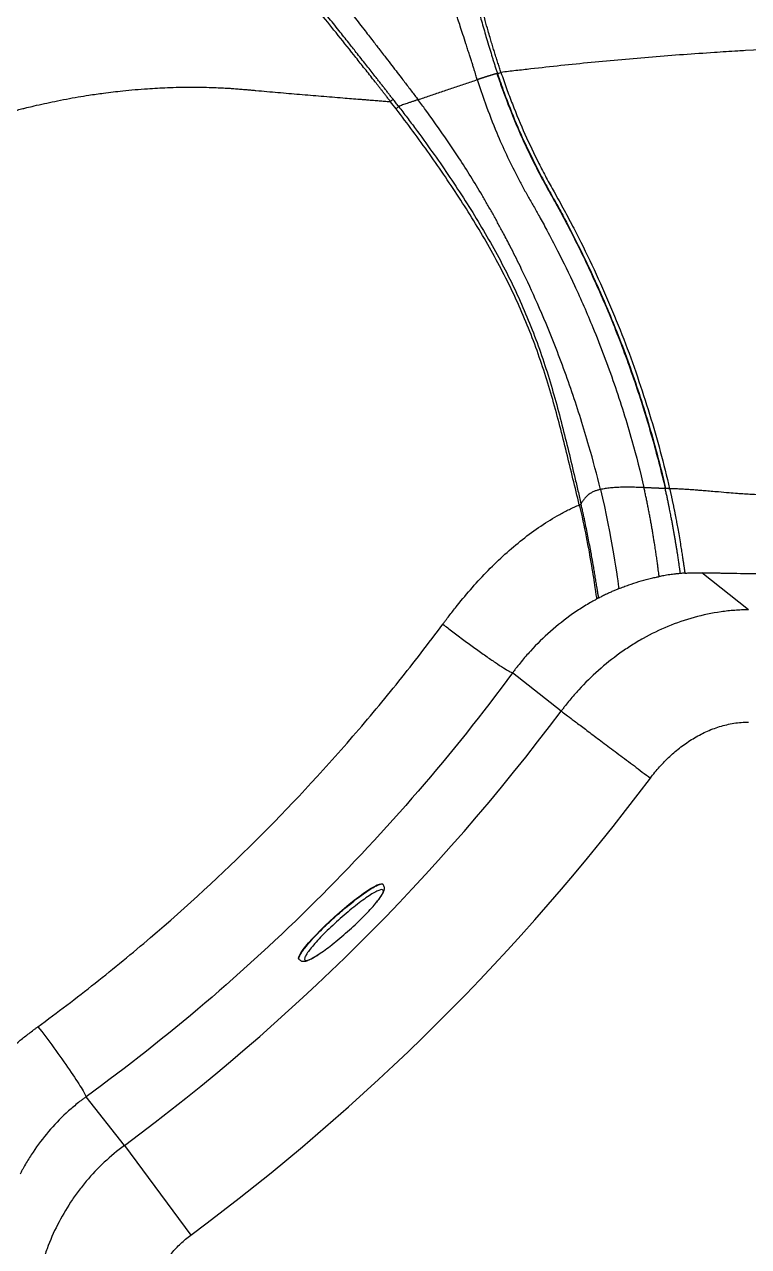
# Model space of a CAD drawing. Extents: x 527 to 611, y 788 to 934.
# Drawn here: x 552 to 564.86, y 851.36 to 873.05 of the extents above; entities that cross this region are included whole.
import ezdxf

# ---------------------------------------------------------------- set-up
doc = ezdxf.new("R2010")
doc.units = 0
doc.header["$MEASUREMENT"] = 0
doc.layers.add('1', color=4, linetype='Continuous')
doc.layers.add('GEOMETRY', color=4, linetype='Continuous', lineweight=25)

# ---------------------------------------------------------------- blocks, each defined once
blk = doc.blocks.new('2026_FLASH')
at = {"layer": 'GEOMETRY'}
for p, q in [((36.305, 61.496), (36.297, 61.497)), ((37.777, 59.344), (36.948, 60.003)), ((34.449, 57.547), (33.587, 58.227)), ((31.289, 54.471), (31.284, 54.476)), ((29.793, 53.143), (29.798, 53.138)), ((26.694, 49.838), (26.013, 50.701)), ((26.694, 49.838), (27.873, 48.246))]:
    blk.add_line(p, q, dxfattribs=at)
at = {"layer": 'GEOMETRY', "flags": 128}
blk.add_lwpolyline([(29.793, 53.143), (29.788, 53.16), (29.792, 53.186), (29.807, 53.22), (29.833, 53.263), (29.868, 53.314), (29.913, 53.372), (29.966, 53.435), (30.028, 53.504), (30.097, 53.578), (30.172, 53.654), (30.252, 53.733), (30.336, 53.813), (30.423, 53.893), (30.511, 53.971), (30.6, 54.048), (30.688, 54.121), (30.774, 54.189), (30.857, 54.252), (30.935, 54.31), (31.008, 54.36), (31.074, 54.402), (31.133, 54.436), (31.183, 54.461), (31.224, 54.477), (31.256, 54.484), (31.277, 54.481), (31.284, 54.476)], dxfattribs=at)
at = {"layer": 'GEOMETRY'}
for radius in [37.799, 39.779]:
    blk.add_arc((4.203, 80.217), radius, 306.5147, 323.1471, dxfattribs=at)
for points, knots in [([(31.42, 68.363), (31.407, 68.381), (31.38, 68.415), (31.341, 68.465), (31.304, 68.512), (31.269, 68.558), (31.235, 68.601), (31.202, 68.643), (31.171, 68.682), (31.142, 68.719), (31.115, 68.754), (31.042, 68.847), (30.926, 68.993), (30.715, 69.261), (30.46, 69.58), (30.159, 69.955), (29.871, 70.311), (29.623, 70.616), (29.415, 70.873), (29.241, 71.086), (29.056, 71.314), (28.864, 71.55), (28.671, 71.789), (28.494, 72.01), (28.33, 72.215), (28.195, 72.388), (28.082, 72.534), (27.987, 72.656), (27.899, 72.773), (27.829, 72.865), (27.776, 72.937), (27.737, 72.99), (27.7, 73.041), (27.664, 73.09), (27.63, 73.138), (27.597, 73.185), (27.565, 73.23), (27.534, 73.274), (27.514, 73.303), (27.505, 73.317)], [0, 0, 0, 0, 0.008348, 0.0163547, 0.0240184, 0.0313378, 0.0383118, 0.0449397, 0.0512209, 0.057155, 0.0627417, 0.067981, 0.1018133, 0.1329013, 0.1958562, 0.2546318, 0.3121624, 0.3682121, 0.4044291, 0.4410397, 0.4781402, 0.5254782, 0.5721572, 0.6184503, 0.6645566, 0.7105963, 0.7439822, 0.7776121, 0.8114665, 0.8455058, 0.862835, 0.880144, 0.8974239, 0.9146666, 0.9318637, 0.9490059, 0.9660831, 0.9830849, 1, 1, 1, 1]), ([(31.464, 68.408), (31.45, 68.424), (31.424, 68.458), (31.384, 68.509), (31.344, 68.561), (31.302, 68.614), (31.261, 68.667), (31.218, 68.721), (31.175, 68.776), (31.096, 68.876), (30.975, 69.03), (30.824, 69.222), (30.664, 69.424), (30.496, 69.635), (30.339, 69.833), (30.143, 70.079), (29.921, 70.356), (29.647, 70.698), (29.444, 70.95), (29.302, 71.125), (29.219, 71.229), (29.097, 71.38), (28.908, 71.615), (28.69, 71.886), (28.495, 72.128), (28.356, 72.301), (28.244, 72.442), (28.144, 72.567), (28.046, 72.691), (27.953, 72.809), (27.876, 72.907), (27.818, 72.982), (27.773, 73.038), (27.731, 73.092), (27.692, 73.144), (27.654, 73.192), (27.619, 73.238), (27.585, 73.282), (27.554, 73.324), (27.533, 73.35), (27.523, 73.363)], [0, 0, 0, 0, 0.007979, 0.016079, 0.024299, 0.032638, 0.041095, 0.049669, 0.058359, 0.067164, 0.09693, 0.13109, 0.157553, 0.19212, 0.230596, 0.250676, 0.308709, 0.362469, 0.417, 0.435235, 0.453439, 0.471619, 0.516473, 0.584135, 0.634, 0.674761, 0.706236, 0.739397, 0.772624, 0.809007, 0.843374, 0.862636, 0.881452, 0.899813, 0.917711, 0.935137, 0.952086, 0.96855, 0.984523, 1, 1, 1, 1]), ([(28.557, 72.831), (28.56, 72.825), (28.567, 72.813), (28.579, 72.794), (28.59, 72.774), (28.603, 72.754), (28.616, 72.732), (28.629, 72.71), (28.643, 72.687), (28.659, 72.663), (28.674, 72.638), (28.691, 72.612), (28.709, 72.584), (28.727, 72.556), (28.746, 72.526), (28.767, 72.495), (28.794, 72.455), (28.833, 72.397), (28.891, 72.312), (28.973, 72.197), (29.079, 72.049), (29.199, 71.886), (29.316, 71.73), (29.449, 71.556), (29.61, 71.347), (29.781, 71.129), (29.915, 70.958), (30.005, 70.843), (30.086, 70.74), (30.158, 70.65), (30.218, 70.573), (30.29, 70.481), (30.382, 70.365), (30.501, 70.214), (30.632, 70.048), (30.789, 69.849), (30.954, 69.637), (31.111, 69.435), (31.227, 69.285), (31.326, 69.158), (31.418, 69.039), (31.515, 68.913), (31.598, 68.805), (31.669, 68.712), (31.73, 68.631), (31.79, 68.552), (31.849, 68.475), (31.888, 68.423), (31.908, 68.398)], [0, 0, 0, 0, 0.008756, 0.017776, 0.027061, 0.036608, 0.046419, 0.056491, 0.066825, 0.077419, 0.088271, 0.099382, 0.110748, 0.122369, 0.134242, 0.146365, 0.158738, 0.180742, 0.21127, 0.250263, 0.297605, 0.34916, 0.390132, 0.42073, 0.478302, 0.53334, 0.558056, 0.580125, 0.599536, 0.616275, 0.63033, 0.64169, 0.666002, 0.69251, 0.721212, 0.752091, 0.794613, 0.82846, 0.85363, 0.870119, 0.892517, 0.913603, 0.933371, 0.947094, 0.960622, 0.97395, 0.987077, 1, 1, 1, 1]), ([(32.567, 72.55), (32.57, 72.527), (32.575, 72.479), (32.584, 72.405), (32.594, 72.324), (32.606, 72.217), (32.622, 72.08), (32.641, 71.912), (32.66, 71.753), (32.678, 71.607), (32.695, 71.475), (32.712, 71.347), (32.738, 71.171), (32.767, 70.987), (32.804, 70.786), (32.832, 70.641), (32.865, 70.484), (32.91, 70.283), (32.96, 70.079), (33.008, 69.896), (33.045, 69.76), (33.084, 69.623), (33.126, 69.478), (33.169, 69.333), (33.207, 69.213), (33.234, 69.124), (33.254, 69.061), (33.275, 68.996), (33.296, 68.931), (33.311, 68.886), (33.318, 68.864)], [0, 0, 0, 0, 0.026515, 0.055251, 0.086215, 0.118856, 0.178127, 0.241288, 0.304528, 0.348321, 0.392199, 0.436165, 0.470834, 0.553509, 0.593474, 0.629317, 0.661119, 0.705654, 0.765619, 0.792446, 0.819368, 0.84898, 0.875619, 0.907236, 0.935482, 0.947801, 0.960415, 0.973322, 0.986518, 1, 1, 1, 1]), ([(33.381, 68.882), (33.377, 68.896), (33.368, 68.923), (33.354, 68.965), (33.341, 69.007), (33.327, 69.049), (33.313, 69.092), (33.299, 69.136), (33.285, 69.18), (33.271, 69.224), (33.257, 69.269), (33.243, 69.315), (33.229, 69.36), (33.215, 69.407), (33.201, 69.453), (33.18, 69.525), (33.146, 69.642), (33.096, 69.822), (33.043, 70.021), (32.996, 70.21), (32.959, 70.368), (32.922, 70.536), (32.883, 70.729), (32.849, 70.921), (32.823, 71.081), (32.806, 71.196), (32.794, 71.281), (32.782, 71.372), (32.768, 71.481), (32.752, 71.614), (32.737, 71.749), (32.723, 71.886), (32.708, 72.023), (32.697, 72.135), (32.688, 72.224), (32.681, 72.293), (32.674, 72.366), (32.666, 72.442), (32.658, 72.521), (32.652, 72.575), (32.649, 72.602)], [0, 0, 0, 0, 0.008148, 0.016398, 0.02475, 0.033201, 0.041749, 0.050393, 0.059131, 0.067964, 0.076889, 0.085906, 0.095016, 0.104216, 0.113506, 0.122886, 0.146974, 0.183271, 0.231537, 0.269092, 0.30349, 0.334833, 0.383193, 0.441169, 0.482197, 0.515229, 0.540217, 0.557169, 0.599019, 0.642377, 0.687229, 0.736294, 0.785286, 0.834185, 0.858457, 0.884081, 0.911054, 0.93937, 0.969023, 1, 1, 1, 1]), ([(32.961, 68.754), (32.957, 68.766), (32.948, 68.793), (32.935, 68.837), (32.919, 68.886), (32.902, 68.941), (32.883, 69.002), (32.862, 69.069), (32.839, 69.141), (32.814, 69.218), (32.787, 69.301), (32.751, 69.415), (32.707, 69.549), (32.66, 69.695), (32.619, 69.82), (32.577, 69.947), (32.532, 70.083), (32.483, 70.234), (32.433, 70.383), (32.385, 70.53), (32.339, 70.674), (32.289, 70.83), (32.244, 70.976), (32.198, 71.128), (32.158, 71.268), (32.119, 71.409), (32.089, 71.526), (32.065, 71.625), (32.045, 71.712), (32.027, 71.788), (32.015, 71.846), (32.002, 71.91), (31.988, 71.981), (31.975, 72.053), (31.966, 72.105), (31.959, 72.147), (31.95, 72.196), (31.945, 72.233), (31.942, 72.253)], [0, 0, 0, 0, 0.007261, 0.015645, 0.025148, 0.035765, 0.047491, 0.060318, 0.074237, 0.089238, 0.105301, 0.122409, 0.155136, 0.183975, 0.209041, 0.230404, 0.262061, 0.294813, 0.328747, 0.363946, 0.400475, 0.438378, 0.491595, 0.529856, 0.583799, 0.635372, 0.684569, 0.720233, 0.756343, 0.792833, 0.818312, 0.832814, 0.876762, 0.914185, 0.931486, 0.948145, 0.972471, 1, 1, 1, 1]), ([(51.032, 68.883), (50.988, 68.888), (50.944, 68.894), (50.856, 68.904), (50.812, 68.909), (50.679, 68.925), (50.59, 68.935), (50.324, 68.965), (50.146, 68.985), (49.61, 69.041), (49.249, 69.076), (48.525, 69.14), (48.16, 69.17), (47.611, 69.21), (47.289, 69.233), (46.967, 69.253), (46.782, 69.264), (46.736, 69.267), (45.211, 69.356), (43.709, 69.4), (40.704, 69.4), (39.202, 69.356), (37.677, 69.267), (37.631, 69.264), (37.446, 69.253), (37.123, 69.232), (36.802, 69.21), (36.253, 69.17), (35.888, 69.14), (35.163, 69.075), (34.803, 69.04), (34.267, 68.984), (34.089, 68.964), (33.823, 68.934), (33.734, 68.924), (33.601, 68.909), (33.557, 68.903), (33.469, 68.893), (33.425, 68.888), (33.381, 68.882)], [0, 0, 0, 0, 0.007812, 0.007812, 0.015625, 0.015625, 0.03125, 0.03125, 0.0625, 0.0625, 0.125, 0.125, 0.1875, 0.1875, 0.21875, 0.242188, 0.242188, 0.25, 0.25, 0.5, 0.5, 0.75, 0.75, 0.757812, 0.757812, 0.78125, 0.8125, 0.8125, 0.875, 0.875, 0.9375, 0.9375, 0.96875, 0.96875, 0.984375, 0.984375, 0.992188, 0.992188, 1, 1, 1, 1]), ([(33.31, 68.862), (33.308, 68.861), (33.302, 68.86), (33.294, 68.857), (33.285, 68.855), (33.276, 68.853), (33.267, 68.85), (33.258, 68.847), (33.248, 68.845), (33.238, 68.842), (33.228, 68.839), (33.218, 68.836), (33.208, 68.833), (33.197, 68.83), (33.187, 68.826), (33.176, 68.823), (33.165, 68.82), (33.155, 68.817), (33.144, 68.813), (33.133, 68.81), (33.122, 68.806), (33.112, 68.803), (33.101, 68.8), (33.09, 68.796), (33.08, 68.793), (33.069, 68.789), (33.059, 68.786), (33.048, 68.782), (33.038, 68.779), (33.028, 68.776), (33.018, 68.772), (33.008, 68.769), (32.998, 68.766), (32.988, 68.763), (32.979, 68.76), (32.97, 68.757), (32.964, 68.755), (32.961, 68.754)], [0, 0, 0, 0, 0.03571, 0.070807, 0.105363, 0.139425, 0.17301, 0.206125, 0.238779, 0.270985, 0.302772, 0.334156, 0.365135, 0.395708, 0.425888, 0.455684, 0.485109, 0.514174, 0.542887, 0.571259, 0.599309, 0.627052, 0.654483, 0.681555, 0.708226, 0.734474, 0.760285, 0.785677, 0.810714, 0.835455, 0.859959, 0.884273, 0.908395, 0.932168, 0.955427, 0.978056, 1, 1, 1, 1]), ([(33.31, 68.862), (33.338, 68.777), (33.367, 68.693), (33.427, 68.527), (33.457, 68.444), (33.55, 68.199), (33.616, 68.039), (33.752, 67.724), (33.823, 67.569), (33.935, 67.339), (33.973, 67.263), (34.05, 67.112), (34.09, 67.037), (34.17, 66.888), (34.211, 66.813), (34.274, 66.702), (34.295, 66.665), (34.336, 66.591), (34.357, 66.554), (34.459, 66.368), (34.538, 66.219), (34.769, 65.77), (34.915, 65.468), (35.19, 64.862), (35.319, 64.557), (35.56, 63.945), (35.671, 63.639), (35.878, 63.026), (35.973, 62.719), (36.147, 62.106), (36.226, 61.8), (36.297, 61.497)], [0, 0, 0, 0, 0.03125, 0.03125, 0.0625, 0.0625, 0.125, 0.125, 0.1875, 0.1875, 0.21875, 0.21875, 0.25, 0.25, 0.28125, 0.28125, 0.296875, 0.296875, 0.3125, 0.3125, 0.375, 0.375, 0.5, 0.5, 0.625, 0.625, 0.75, 0.75, 0.875, 0.875, 1, 1, 1, 1]), ([(33.318, 68.864), (33.325, 68.866), (33.335, 68.868), (33.356, 68.875), (33.368, 68.878), (33.381, 68.882)], [0, 0, 0, 0, 0.5, 0.5, 1, 1, 1, 1]), ([(33.318, 68.864), (33.356, 68.748), (33.462, 68.446), (33.63, 68.018), (33.825, 67.58), (33.983, 67.258), (34.115, 67.005), (34.218, 66.817), (34.323, 66.63), (34.438, 66.422), (34.583, 66.15), (34.798, 65.729), (35.08, 65.136), (35.428, 64.324), (35.778, 63.378), (36.079, 62.405), (36.24, 61.778), (36.305, 61.496)], [0.0869739, 0.0869739, 0.0869739, 0.0869739, 0.125, 0.1875, 0.234375, 0.28125, 0.3046875, 0.328125, 0.3515625, 0.375, 0.40625, 0.453125, 0.53125, 0.625, 0.75, 0.875, 0.9783873, 0.9783873, 0.9783873, 0.9783873]), ([(33.381, 68.882), (33.413, 68.787), (33.445, 68.692), (33.513, 68.506), (33.547, 68.414), (33.654, 68.14), (33.728, 67.961), (33.885, 67.609), (33.968, 67.437), (34.097, 67.181), (34.141, 67.096), (34.208, 66.97), (34.231, 66.928), (34.277, 66.844), (34.3, 66.803), (34.324, 66.761)], [0, 0, 0, 0, 0.125, 0.125, 0.25, 0.25, 0.5, 0.5, 0.75, 0.75, 0.875, 0.875, 0.9375, 0.9375, 1, 1, 1, 1]), ([(16.055, 53.104), (16.052, 53.141), (16.046, 53.214), (16.037, 53.323), (16.028, 53.434), (16.019, 53.544), (16.01, 53.655), (16, 53.766), (15.989, 53.906), (15.974, 54.075), (15.958, 54.272), (15.942, 54.465), (15.92, 54.724), (15.892, 55.049), (15.863, 55.377), (15.842, 55.608), (15.831, 55.74), (15.822, 55.871), (15.813, 56.035), (15.805, 56.242), (15.801, 56.459), (15.801, 56.665), (15.805, 56.853), (15.813, 57.083), (15.832, 57.404), (15.867, 57.792), (15.912, 58.15), (15.951, 58.413), (15.986, 58.622), (16.021, 58.81), (16.061, 59.011), (16.103, 59.206), (16.139, 59.361), (16.168, 59.479), (16.188, 59.56), (16.209, 59.639), (16.23, 59.715), (16.264, 59.829), (16.311, 59.983), (16.377, 60.176), (16.447, 60.367), (16.52, 60.553), (16.6, 60.739), (16.693, 60.944), (16.803, 61.169), (16.928, 61.407), (17.051, 61.623), (17.168, 61.817), (17.277, 61.988), (17.371, 62.13), (17.448, 62.242), (17.511, 62.331), (17.58, 62.429), (17.66, 62.54), (17.758, 62.674), (17.87, 62.825), (18.121, 63.153), (18.509, 63.633), (19.054, 64.25), (19.625, 64.844), (20.22, 65.412), (20.838, 65.954), (21.48, 66.47), (21.951, 66.814), (22.233, 67.01), (22.316, 67.066), (22.401, 67.122), (22.514, 67.196), (22.66, 67.287), (22.894, 67.426), (23.191, 67.588), (23.561, 67.769), (23.934, 67.929), (24.252, 68.047), (24.505, 68.13), (24.667, 68.179), (24.796, 68.215), (24.883, 68.238), (24.981, 68.262), (25.168, 68.307), (25.473, 68.374), (25.797, 68.435), (26.087, 68.482), (26.35, 68.52), (26.697, 68.561), (27.075, 68.594), (27.478, 68.616), (27.86, 68.623), (28.174, 68.619), (28.385, 68.611), (28.494, 68.605), (28.575, 68.6), (28.651, 68.595), (28.737, 68.588), (28.825, 68.581), (28.901, 68.574), (28.966, 68.568), (29.139, 68.552), (29.419, 68.528), (29.806, 68.494), (30.19, 68.462), (30.497, 68.437), (30.727, 68.419), (30.854, 68.409), (30.956, 68.401), (31.044, 68.394), (31.141, 68.386), (31.242, 68.378), (31.306, 68.373), (31.337, 68.37)], [0, 0, 0, 0, 0.004483, 0.008975, 0.013475, 0.017983, 0.022497, 0.027016, 0.031539, 0.039631, 0.047598, 0.055427, 0.063104, 0.078903, 0.09471, 0.102618, 0.106558, 0.110511, 0.118306, 0.126238, 0.135161, 0.144139, 0.150658, 0.157532, 0.171407, 0.188746, 0.203456, 0.213879, 0.22002, 0.22827, 0.236265, 0.244004, 0.251487, 0.254842, 0.258098, 0.261256, 0.264315, 0.267277, 0.275107, 0.283053, 0.290836, 0.298711, 0.30609, 0.314271, 0.324569, 0.334898, 0.345261, 0.353014, 0.360765, 0.368535, 0.372426, 0.376319, 0.38093, 0.386131, 0.391924, 0.399789, 0.407585, 0.43881, 0.469821, 0.500834, 0.531943, 0.562888, 0.593974, 0.625385, 0.629278, 0.633168, 0.636761, 0.640938, 0.648649, 0.656454, 0.672059, 0.687518, 0.703717, 0.718877, 0.726775, 0.734596, 0.73851, 0.742423, 0.745074, 0.750236, 0.764853, 0.781441, 0.788886, 0.799292, 0.812674, 0.830036, 0.844056, 0.860492, 0.875361, 0.881375, 0.885766, 0.888367, 0.890967, 0.894866, 0.898767, 0.901438, 0.904038, 0.906566, 0.922264, 0.937736, 0.953313, 0.968876, 0.975086, 0.981326, 0.984429, 0.987551, 0.99211, 0.996258, 1, 1, 1, 1]), ([(31.908, 68.398), (31.942, 68.409), (32.011, 68.433), (32.114, 68.468), (32.218, 68.503), (32.323, 68.538), (32.428, 68.574), (32.534, 68.61), (32.64, 68.645), (32.746, 68.681), (32.853, 68.717), (32.925, 68.742), (32.961, 68.754)], [0, 0, 0, 0, 0.098319, 0.197024, 0.296104, 0.395552, 0.495366, 0.595546, 0.696094, 0.797015, 0.898315, 1, 1, 1, 1]), ([(32.961, 68.754), (33.004, 68.613), (33.114, 68.292), (33.286, 67.85), (33.474, 67.424), (33.628, 67.113), (33.757, 66.868), (33.857, 66.687), (33.961, 66.507), (34.074, 66.306), (34.217, 66.043), (34.43, 65.637), (34.709, 65.063), (35.055, 64.275), (35.402, 63.355), (35.699, 62.405), (35.856, 61.79), (35.92, 61.513)], [0.0783077, 0.0783077, 0.0783077, 0.0783077, 0.125, 0.1875, 0.234375, 0.28125, 0.3046875, 0.328125, 0.3515625, 0.375, 0.40625, 0.453125, 0.53125, 0.625, 0.75, 0.875, 0.9785552, 0.9785552, 0.9785552, 0.9785552]), ([(31.562, 68.281), (31.546, 68.301), (31.513, 68.344), (31.481, 68.386), (31.464, 68.408)], [0, 0, 0, 0, 0.484942, 1, 1, 1, 1]), ([(31.908, 68.398), (31.901, 68.395), (31.887, 68.391), (31.865, 68.383), (31.843, 68.376), (31.819, 68.368), (31.794, 68.359), (31.768, 68.35), (31.741, 68.341), (31.708, 68.33), (31.67, 68.317), (31.631, 68.304), (31.595, 68.292), (31.573, 68.284), (31.562, 68.281)], [0, 0, 0, 0, 0.050605, 0.104844, 0.162666, 0.223911, 0.288366, 0.355911, 0.426503, 0.500124, 0.623627, 0.74745, 0.873003, 1, 1, 1, 1]), ([(35.147, 61.481), (35.085, 61.737), (34.931, 62.317), (34.649, 63.212), (34.327, 64.084), (34.012, 64.828), (33.759, 65.371), (33.566, 65.755), (33.437, 66.004), (33.334, 66.194), (33.24, 66.365), (33.144, 66.534), (33.014, 66.759), (32.846, 67.037), (32.613, 67.402), (32.347, 67.796), (32.101, 68.139), (31.953, 68.338), (31.908, 68.398)], [0.0355294, 0.0355294, 0.0355294, 0.0355294, 0.1350072, 0.2600072, 0.3850072, 0.4787572, 0.5568822, 0.6037572, 0.6350072, 0.6584447, 0.6818822, 0.7053197, 0.7287572, 0.7756322, 0.8225072, 0.8850072, 0.9475072, 0.9744778, 0.9744778, 0.9744778, 0.9744778]), ([(34.771, 61.208), (34.734, 61.362), (34.697, 61.517), (34.622, 61.827), (34.584, 61.982), (34.468, 62.45), (34.388, 62.763), (34.255, 63.23), (34.208, 63.385), (34.109, 63.695), (34.056, 63.849), (33.945, 64.154), (33.886, 64.305), (33.761, 64.606), (33.695, 64.755), (33.558, 65.05), (33.486, 65.197), (33.335, 65.487), (33.258, 65.631), (33.016, 66.059), (32.845, 66.339), (32.577, 66.754), (32.486, 66.891), (32.301, 67.164), (32.206, 67.3), (31.919, 67.705), (31.721, 67.972), (31.518, 68.236)], [0, 0, 0, 0, 0.0625, 0.0625, 0.125, 0.125, 0.25, 0.25, 0.3125, 0.3125, 0.375, 0.375, 0.4375, 0.4375, 0.5, 0.5, 0.5625, 0.5625, 0.625, 0.625, 0.75, 0.75, 0.8125, 0.8125, 0.875, 0.875, 1, 1, 1, 1]), ([(31.562, 68.281), (31.613, 68.214), (31.663, 68.148), (31.764, 68.015), (31.814, 67.948), (31.962, 67.748), (32.06, 67.613), (32.252, 67.343), (32.347, 67.207), (32.532, 66.933), (32.624, 66.795), (32.892, 66.379), (33.062, 66.098), (33.303, 65.668), (33.381, 65.524), (33.53, 65.232), (33.602, 65.084), (33.739, 64.787), (33.804, 64.637), (33.928, 64.336), (33.987, 64.183), (34.097, 63.877), (34.149, 63.722), (34.248, 63.412), (34.294, 63.255), (34.426, 62.786), (34.505, 62.472), (34.619, 62.002), (34.656, 61.846), (34.711, 61.612), (34.729, 61.534), (34.757, 61.418), (34.766, 61.379), (34.784, 61.302), (34.793, 61.263), (34.802, 61.224)], [0, 0, 0, 0, 0.03125, 0.03125, 0.0625, 0.0625, 0.125, 0.125, 0.1875, 0.1875, 0.25, 0.25, 0.375, 0.375, 0.4375, 0.4375, 0.5, 0.5, 0.5625, 0.5625, 0.625, 0.625, 0.6875, 0.6875, 0.75, 0.75, 0.875, 0.875, 0.9375, 0.9375, 0.96875, 0.96875, 0.984375, 0.984375, 1, 1, 1, 1]), ([(34.324, 66.761), (34.354, 66.707), (34.384, 66.654), (34.443, 66.547), (34.473, 66.493), (34.56, 66.332), (34.617, 66.224), (34.785, 65.9), (34.892, 65.683), (35.201, 65.028), (35.389, 64.587), (35.731, 63.704), (35.883, 63.261), (36.087, 62.597), (36.151, 62.376), (36.27, 61.934), (36.325, 61.714), (36.376, 61.494)], [0, 0, 0, 0, 0.03125, 0.03125, 0.0625, 0.0625, 0.125, 0.125, 0.25, 0.25, 0.5, 0.5, 0.75, 0.75, 0.875, 0.875, 1, 1, 1, 1]), ([(35.147, 61.481), (35.13, 61.477), (35.094, 61.468), (35.04, 61.449), (34.987, 61.424), (34.937, 61.39), (34.891, 61.35), (34.851, 61.305), (34.824, 61.264), (34.808, 61.237), (34.803, 61.226), (34.802, 61.224)], [0.0479255, 0.0479255, 0.0479255, 0.0479255, 0.1729255, 0.2979255, 0.4229255, 0.5479255, 0.6729255, 0.7979255, 0.9229255, 0.9854255, 1, 1, 1, 1]), ([(35.92, 61.513), (35.895, 61.514), (35.849, 61.516), (35.783, 61.518), (35.708, 61.52), (35.624, 61.521), (35.542, 61.52), (35.476, 61.518), (35.425, 61.515), (35.375, 61.512), (35.326, 61.507), (35.279, 61.502), (35.234, 61.496), (35.19, 61.489), (35.161, 61.483), (35.147, 61.481)], [0, 0, 0, 0, 0.094315, 0.1777, 0.250149, 0.380992, 0.500208, 0.56844, 0.634987, 0.699865, 0.763095, 0.824699, 0.8847, 0.943125, 1, 1, 1, 1]), ([(36.19, 59.935), (36.19, 59.936), (36.189, 59.938), (36.189, 59.941), (36.189, 59.944), (36.188, 59.948), (36.188, 59.951), (36.187, 59.955), (36.187, 59.96), (36.186, 59.964), (36.186, 59.968), (36.185, 59.972), (36.185, 59.977), (36.184, 59.981), (36.183, 59.986), (36.183, 59.99), (36.182, 59.995), (36.18, 60.013), (36.175, 60.051), (36.166, 60.118), (36.156, 60.196), (36.143, 60.286), (36.129, 60.383), (36.117, 60.464), (36.107, 60.525), (36.101, 60.562), (36.095, 60.6), (36.089, 60.639), (36.082, 60.677), (36.076, 60.717), (36.069, 60.756), (36.062, 60.796), (36.055, 60.836), (36.048, 60.876), (36.041, 60.916), (36.034, 60.956), (36.026, 60.997), (36.019, 61.037), (36.011, 61.078), (36.003, 61.118), (35.995, 61.158), (35.987, 61.199), (35.979, 61.239), (35.971, 61.279), (35.962, 61.319), (35.954, 61.358), (35.946, 61.397), (35.937, 61.436), (35.928, 61.475), (35.923, 61.5), (35.92, 61.513)], [0, 0, 0, 0, 0.010638, 0.021005, 0.031096, 0.040909, 0.050442, 0.059693, 0.068661, 0.077347, 0.085751, 0.093874, 0.101718, 0.109283, 0.116571, 0.123585, 0.130327, 0.136798, 0.204535, 0.268068, 0.334619, 0.398234, 0.459213, 0.517829, 0.538087, 0.558079, 0.577831, 0.59736, 0.616682, 0.635814, 0.654775, 0.673586, 0.692258, 0.710802, 0.729228, 0.747547, 0.765774, 0.783923, 0.802007, 0.820035, 0.838018, 0.855966, 0.873892, 0.89181, 0.909735, 0.927684, 0.945672, 0.963713, 0.981819, 1, 1, 1, 1]), ([(36.297, 61.497), (36.293, 61.497), (36.287, 61.497), (36.276, 61.497), (36.266, 61.498), (36.255, 61.498), (36.243, 61.499), (36.232, 61.499), (36.22, 61.499), (36.208, 61.5), (36.196, 61.5), (36.184, 61.501), (36.171, 61.501), (36.158, 61.502), (36.145, 61.503), (36.127, 61.503), (36.105, 61.504), (36.076, 61.506), (36.047, 61.507), (36.017, 61.509), (35.985, 61.51), (35.953, 61.511), (35.931, 61.512), (35.92, 61.513)], [0, 0, 0, 0, 0.036268, 0.072436, 0.108505, 0.144476, 0.180351, 0.21613, 0.251816, 0.287409, 0.322912, 0.358326, 0.393653, 0.428893, 0.46405, 0.499124, 0.56875, 0.639001, 0.709888, 0.781423, 0.853615, 0.926471, 1, 1, 1, 1]), ([(36.567, 59.989), (36.567, 59.99), (36.567, 59.991), (36.567, 59.993), (36.566, 59.995), (36.566, 59.999), (36.565, 60.005), (36.564, 60.013), (36.562, 60.027), (36.558, 60.055), (36.552, 60.098), (36.544, 60.153), (36.537, 60.197), (36.531, 60.238), (36.525, 60.28), (36.518, 60.328), (36.509, 60.382), (36.499, 60.446), (36.488, 60.511), (36.477, 60.575), (36.466, 60.639), (36.455, 60.704), (36.444, 60.772), (36.431, 60.841), (36.418, 60.912), (36.406, 60.975), (36.395, 61.031), (36.386, 61.08), (36.375, 61.133), (36.364, 61.189), (36.353, 61.24), (36.344, 61.283), (36.337, 61.319), (36.329, 61.354), (36.321, 61.39), (36.313, 61.425), (36.305, 61.461), (36.299, 61.485), (36.297, 61.497)], [0, 0, 0, 0, 0.009365, 0.018699, 0.023682, 0.036655, 0.052675, 0.070407, 0.097107, 0.129735, 0.205748, 0.254022, 0.28776, 0.319913, 0.350531, 0.37969, 0.417674, 0.456865, 0.497199, 0.531597, 0.566103, 0.600662, 0.635556, 0.670776, 0.706234, 0.742214, 0.764652, 0.788902, 0.814987, 0.842924, 0.872793, 0.890344, 0.908094, 0.926045, 0.944204, 0.962578, 0.981175, 1, 1, 1, 1]), ([(36.376, 61.494), (36.374, 61.494), (36.369, 61.494), (36.363, 61.494), (36.356, 61.495), (36.35, 61.495), (36.344, 61.495), (36.338, 61.495), (36.333, 61.495), (36.328, 61.495), (36.323, 61.496), (36.318, 61.496), (36.313, 61.496), (36.309, 61.496), (36.307, 61.496), (36.305, 61.496)], [0, 0, 0, 0, 0.078184, 0.156096, 0.233753, 0.311171, 0.388368, 0.465359, 0.542162, 0.618794, 0.695272, 0.771613, 0.847836, 0.923958, 1, 1, 1, 1]), ([(38.112, 61.382), (38.097, 61.382), (38.064, 61.383), (38.015, 61.384), (37.963, 61.386), (37.91, 61.388), (37.854, 61.39), (37.797, 61.393), (37.737, 61.397), (37.665, 61.401), (37.563, 61.409), (37.418, 61.42), (37.262, 61.434), (37.117, 61.446), (37.001, 61.456), (36.9, 61.464), (36.806, 61.472), (36.716, 61.478), (36.626, 61.484), (36.539, 61.488), (36.456, 61.492), (36.402, 61.493), (36.376, 61.494)], [0, 0, 0, 0, 0.027218, 0.055586, 0.085104, 0.115775, 0.147601, 0.180585, 0.214727, 0.25003, 0.30604, 0.389407, 0.500098, 0.574701, 0.641224, 0.699687, 0.750095, 0.804046, 0.856006, 0.905982, 0.953978, 1, 1, 1, 1]), ([(36.376, 61.494), (36.378, 61.487), (36.381, 61.473), (36.386, 61.452), (36.391, 61.43), (36.396, 61.408), (36.401, 61.386), (36.406, 61.363), (36.411, 61.34), (36.416, 61.316), (36.421, 61.293), (36.426, 61.268), (36.431, 61.244), (36.436, 61.219), (36.442, 61.194), (36.447, 61.168), (36.452, 61.143), (36.457, 61.117), (36.463, 61.091), (36.468, 61.064), (36.473, 61.038), (36.478, 61.011), (36.487, 60.964), (36.501, 60.89), (36.521, 60.781), (36.544, 60.652), (36.566, 60.522), (36.585, 60.404), (36.6, 60.308), (36.612, 60.228), (36.623, 60.158), (36.631, 60.098), (36.637, 60.061), (36.64, 60.04), (36.641, 60.029), (36.643, 60.02), (36.644, 60.012), (36.645, 60.005), (36.645, 59.999), (36.646, 59.997), (36.646, 59.995)], [0, 0, 0, 0, 0.011251, 0.022627, 0.034126, 0.045748, 0.057493, 0.069362, 0.081354, 0.093468, 0.105705, 0.118065, 0.130547, 0.143151, 0.15587, 0.1687, 0.181637, 0.194674, 0.207808, 0.221033, 0.234345, 0.24774, 0.261214, 0.304782, 0.360649, 0.428257, 0.507724, 0.575249, 0.63798, 0.695942, 0.749184, 0.810308, 0.871841, 0.889516, 0.907403, 0.925501, 0.94381, 0.96233, 0.98106, 1, 1, 1, 1]), ([(32.349, 59.09), (32.359, 59.104), (32.37, 59.118), (32.391, 59.146), (32.401, 59.16), (32.433, 59.202), (32.454, 59.23), (32.518, 59.313), (32.561, 59.367), (32.692, 59.53), (32.781, 59.637), (33.057, 59.948), (33.249, 60.146), (33.654, 60.513), (33.866, 60.682), (34.197, 60.905), (34.309, 60.974), (34.481, 61.068), (34.538, 61.099), (34.625, 61.142), (34.654, 61.155), (34.698, 61.176), (34.712, 61.182), (34.742, 61.195), (34.756, 61.202), (34.771, 61.208)], [0, 0, 0, 0, 0.015625, 0.015625, 0.03125, 0.03125, 0.0625, 0.0625, 0.125, 0.125, 0.25, 0.25, 0.5, 0.5, 0.75, 0.75, 0.875, 0.875, 0.9375, 0.9375, 0.96875, 0.96875, 0.984375, 0.984375, 1, 1, 1, 1]), ([(34.771, 61.208), (34.817, 61.016), (34.858, 60.823), (34.93, 60.458), (34.961, 60.285), (35.012, 59.979), (35.033, 59.847), (35.063, 59.64), (35.074, 59.567), (35.079, 59.533)], [0, 0, 0, 0, 0.25, 0.25, 0.5, 0.5, 0.75, 0.75, 1, 1, 1, 1]), ([(35.116, 59.553), (35.115, 59.554), (35.115, 59.557), (35.114, 59.562), (35.113, 59.568), (35.112, 59.575), (35.111, 59.582), (35.11, 59.591), (35.108, 59.601), (35.107, 59.612), (35.105, 59.624), (35.102, 59.638), (35.1, 59.654), (35.097, 59.671), (35.094, 59.691), (35.091, 59.712), (35.087, 59.735), (35.08, 59.78), (35.069, 59.848), (35.053, 59.946), (35.036, 60.045), (35.016, 60.163), (34.995, 60.278), (34.972, 60.404), (34.95, 60.518), (34.925, 60.65), (34.897, 60.789), (34.871, 60.913), (34.849, 61.012), (34.836, 61.074), (34.826, 61.118), (34.817, 61.156), (34.809, 61.191), (34.804, 61.213), (34.802, 61.224)], [0, 0, 0, 0, 0.011851, 0.024473, 0.037866, 0.052033, 0.066974, 0.082691, 0.099183, 0.116453, 0.134498, 0.153321, 0.172921, 0.193297, 0.214451, 0.236381, 0.25909, 0.282576, 0.357181, 0.424667, 0.485071, 0.538496, 0.620095, 0.656123, 0.713215, 0.768966, 0.820306, 0.881275, 0.916306, 0.939328, 0.955687, 0.971263, 0.986042, 1, 1, 1, 1]), ([(35.473, 59.72), (35.487, 59.725), (35.502, 59.731), (35.531, 59.743), (35.546, 59.748), (35.589, 59.765), (35.619, 59.776), (35.707, 59.807), (35.767, 59.827), (35.886, 59.863), (35.947, 59.879), (36.037, 59.902), (36.068, 59.909), (36.113, 59.919), (36.129, 59.922), (36.152, 59.927), (36.159, 59.929), (36.174, 59.932), (36.182, 59.933), (36.19, 59.935)], [0, 0, 0, 0, 0.0625, 0.0625, 0.125, 0.125, 0.25, 0.25, 0.5, 0.5, 0.75, 0.75, 0.875, 0.875, 0.9375, 0.9375, 0.96875, 0.96875, 1, 1, 1, 1]), ([(36.567, 59.989), (36.556, 59.988), (36.524, 59.985), (36.461, 59.978), (36.39, 59.969), (36.324, 59.959), (36.274, 59.951), (36.23, 59.943), (36.202, 59.937), (36.19, 59.935)], [0, 0, 0, 0, 0.086983, 0.253679, 0.501154, 0.64839, 0.780747, 0.897959, 1, 1, 1, 1]), ([(36.646, 59.995), (36.658, 59.996), (36.682, 59.997), (36.718, 59.999), (36.755, 60.001), (36.792, 60.002), (36.83, 60.003), (36.869, 60.003), (36.908, 60.003), (36.935, 60.003), (36.948, 60.003)], [0, 0, 0, 0, 0.1171819, 0.2365694, 0.3581727, 0.4820086, 0.6080944, 0.7364456, 0.8670755, 1, 1, 1, 1]), ([(36.948, 60.003), (36.969, 60.003), (37.01, 60.002), (37.071, 60.001), (37.133, 60), (37.197, 59.999), (37.269, 59.998), (37.351, 59.996), (37.495, 59.994), (37.69, 59.991), (37.855, 59.989), (37.934, 59.988)], [0, 0, 0, 0, 0.06255, 0.125074, 0.187558, 0.250003, 0.322017, 0.405344, 0.500001, 0.760856, 1, 1, 1, 1]), ([(35.473, 59.72), (35.463, 59.716), (35.443, 59.707), (35.414, 59.695), (35.383, 59.682), (35.352, 59.668), (35.32, 59.653), (35.287, 59.638), (35.254, 59.623), (35.22, 59.606), (35.186, 59.589), (35.151, 59.571), (35.127, 59.559), (35.116, 59.553)], [0, 0, 0, 0, 0.080085, 0.162323, 0.246708, 0.333236, 0.421912, 0.512747, 0.605753, 0.700955, 0.798377, 0.898048, 1, 1, 1, 1]), ([(35.079, 59.533), (35.07, 59.528), (35.06, 59.523), (35.042, 59.513), (35.033, 59.508), (35.006, 59.493), (34.988, 59.483), (34.934, 59.452), (34.898, 59.43), (34.791, 59.365), (34.722, 59.319), (34.517, 59.176), (34.386, 59.072), (34.136, 58.852), (34.017, 58.735), (33.848, 58.551), (33.794, 58.488), (33.714, 58.392), (33.688, 58.359), (33.65, 58.31), (33.637, 58.293), (33.618, 58.268), (33.612, 58.26), (33.6, 58.243), (33.594, 58.235), (33.587, 58.227)], [0, 0, 0, 0, 0.015625, 0.015625, 0.03125, 0.03125, 0.0625, 0.0625, 0.125, 0.125, 0.25, 0.25, 0.5, 0.5, 0.75, 0.75, 0.875, 0.875, 0.9375, 0.9375, 0.96875, 0.96875, 0.984375, 0.984375, 1, 1, 1, 1]), ([(37.777, 59.344), (37.776, 59.344), (37.774, 59.344), (37.772, 59.344), (37.768, 59.344), (37.759, 59.344), (37.741, 59.344), (37.705, 59.343), (37.674, 59.342), (37.613, 59.34), (37.572, 59.338), (37.45, 59.329), (37.369, 59.32), (37.127, 59.286), (36.967, 59.253), (36.65, 59.165), (36.496, 59.112), (36.195, 58.987), (36.049, 58.916), (35.836, 58.797), (35.766, 58.755), (35.662, 58.689), (35.628, 58.666), (35.56, 58.621), (35.526, 58.597), (35.36, 58.478), (35.233, 58.376), (34.989, 58.16), (34.874, 58.046), (34.708, 57.865), (34.654, 57.803), (34.575, 57.709), (34.549, 57.677), (34.511, 57.628), (34.492, 57.604), (34.474, 57.579), (34.461, 57.563), (34.455, 57.555), (34.449, 57.547)], [0, 0, 0, 0, 0.000977, 0.000977, 0.001953, 0.003906, 0.007812, 0.015625, 0.03125, 0.03125, 0.0625, 0.0625, 0.125, 0.125, 0.25, 0.25, 0.375, 0.375, 0.5, 0.5, 0.5625, 0.5625, 0.59375, 0.59375, 0.625, 0.625, 0.75, 0.75, 0.875, 0.875, 0.9375, 0.9375, 0.96875, 0.96875, 0.984375, 0.992187, 0.992187, 1, 1, 1, 1]), ([(25.159, 51.946), (25.504, 52.198), (25.842, 52.455), (26.508, 52.983), (26.836, 53.252), (27.801, 54.077), (28.423, 54.65), (29.621, 55.841), (30.198, 56.459), (31.03, 57.42), (31.302, 57.746), (31.834, 58.41), (32.094, 58.747), (32.349, 59.09)], [0, 0, 0, 0, 0.125, 0.125, 0.25, 0.25, 0.5, 0.5, 0.75, 0.75, 0.875, 0.875, 1, 1, 1, 1]), ([(32.349, 59.09), (32.404, 59.047), (32.464, 59), (32.589, 58.905), (32.655, 58.856), (32.787, 58.758), (32.854, 58.709), (32.985, 58.615), (33.049, 58.569), (33.171, 58.484), (33.229, 58.444), (33.335, 58.374), (33.383, 58.342), (33.465, 58.29), (33.5, 58.269), (33.555, 58.239), (33.575, 58.23), (33.587, 58.227)], [0, 0, 0, 0, 0.125, 0.125, 0.25, 0.25, 0.375, 0.375, 0.5, 0.5, 0.625, 0.625, 0.75, 0.75, 0.875, 0.875, 1, 1, 1, 1]), ([(33.587, 58.227), (33.053, 57.501), (32.494, 56.801), (31.327, 55.45), (30.719, 54.798), (29.457, 53.544), (28.802, 52.941), (27.444, 51.784), (26.741, 51.23), (26.013, 50.701)], [0, 0, 0, 0, 0.25, 0.25, 0.5, 0.5, 0.75, 0.75, 1, 1, 1, 1]), ([(34.449, 57.547), (34.462, 57.537), (34.484, 57.52), (34.544, 57.476), (34.582, 57.447), (34.673, 57.379), (34.726, 57.339), (34.845, 57.25), (34.912, 57.2), (35.056, 57.092), (35.133, 57.034), (35.297, 56.911), (35.384, 56.846), (35.562, 56.712), (35.655, 56.643), (35.843, 56.502), (35.938, 56.43), (36.034, 56.359)], [0, 0, 0, 0, 0.125, 0.125, 0.25, 0.25, 0.375, 0.375, 0.5, 0.5, 0.625, 0.625, 0.75, 0.75, 0.875, 0.875, 1, 1, 1, 1]), ([(36.034, 56.359), (36.086, 56.429), (36.141, 56.495), (36.256, 56.624), (36.316, 56.685), (36.442, 56.802), (36.508, 56.858), (36.611, 56.936), (36.646, 56.962), (36.718, 57.011), (36.755, 57.035), (36.866, 57.102), (36.942, 57.143), (37.099, 57.215), (37.18, 57.246), (37.304, 57.285), (37.347, 57.296), (37.432, 57.316), (37.474, 57.325), (37.603, 57.345), (37.689, 57.352), (37.777, 57.352)], [0, 0, 0, 0, 0.125, 0.125, 0.25, 0.25, 0.375, 0.375, 0.4375, 0.4375, 0.5, 0.5, 0.625, 0.625, 0.75, 0.75, 0.8125, 0.8125, 0.875, 0.875, 1, 1, 1, 1]), ([(30.901, 54.277), (30.943, 54.307), (31.027, 54.366), (31.131, 54.429), (31.212, 54.469), (31.267, 54.484), (31.28, 54.474), (31.287, 54.47)], [0, 0, 0, 0, 0.206766, 0.413532, 0.620298, 0.827064, 1, 1, 1, 1]), ([(31.173, 54.155), (31.183, 54.168), (31.223, 54.215), (31.26, 54.269), (31.29, 54.322), (31.307, 54.362), (31.318, 54.42), (31.298, 54.453), (31.288, 54.472)], [0, 0, 0, 0, 0.094686, 0.360126, 0.496393, 0.640636, 0.807963, 1, 1, 1, 1]), ([(29.8, 53.14), (29.799, 53.14), (29.787, 53.144), (29.793, 53.176), (29.821, 53.236), (29.879, 53.32), (29.962, 53.422), (30.067, 53.538), (30.191, 53.665), (30.328, 53.798), (30.474, 53.93), (30.622, 54.058), (30.768, 54.177), (30.857, 54.244), (30.901, 54.277)], [0, 0, 0, 0, 0.016411, 0.105828, 0.195245, 0.284662, 0.37408, 0.463497, 0.552914, 0.642331, 0.731748, 0.821166, 0.910583, 1, 1, 1, 1]), ([(31.134, 54.108), (31.16, 54.139), (31.214, 54.203), (31.265, 54.279), (31.293, 54.337), (31.294, 54.372), (31.268, 54.382), (31.216, 54.369), (31.14, 54.332), (31.043, 54.273), (30.965, 54.217), (30.926, 54.19)], [0, 0, 0, 0, 0.107182, 0.218916, 0.330444, 0.442032, 0.553703, 0.665137, 0.776901, 0.88837, 1, 1, 1, 1]), ([(30.926, 54.19), (30.885, 54.159), (30.802, 54.096), (30.666, 53.986), (30.528, 53.867), (30.392, 53.743), (30.264, 53.62), (30.149, 53.502), (30.051, 53.393), (29.973, 53.298), (29.92, 53.22), (29.892, 53.163), (29.891, 53.128), (29.917, 53.117), (29.969, 53.13), (30.045, 53.167), (30.142, 53.227), (30.254, 53.304), (30.338, 53.369), (30.378, 53.4)], [0, 0, 0, 0, 0.059026, 0.117967, 0.177063, 0.235986, 0.295032, 0.354037, 0.413007, 0.47209, 0.531014, 0.590113, 0.649049, 0.708086, 0.7671, 0.826047, 0.88514, 0.944287, 1, 1, 1, 1]), ([(30.378, 53.4), (30.381, 53.402), (30.425, 53.436), (30.52, 53.515), (30.657, 53.633), (30.793, 53.756), (30.921, 53.88), (31.035, 53.997), (31.107, 54.074), (31.133, 54.107), (31.134, 54.108)], [0, 0, 0, 0, 0.009541, 0.173776, 0.337605, 0.501619, 0.665698, 0.829496, 0.993746, 1, 1, 1, 1]), ([(29.798, 53.138), (29.812, 53.127), (29.839, 53.107), (29.881, 53.105), (29.916, 53.11), (29.959, 53.125), (30.012, 53.149), (30.081, 53.189), (30.133, 53.221), (30.164, 53.244), (30.169, 53.247)], [0, 0, 0, 0, 0.124895, 0.231238, 0.341625, 0.465188, 0.643506, 0.812724, 0.971371, 1, 1, 1, 1]), ([(23.197, 49.634), (23.202, 49.648), (23.207, 49.662), (23.218, 49.69), (23.224, 49.704), (23.241, 49.746), (23.253, 49.774), (23.289, 49.858), (23.315, 49.913), (23.398, 50.077), (23.46, 50.185), (23.661, 50.503), (23.817, 50.706), (24.159, 51.093), (24.345, 51.277), (24.64, 51.538), (24.741, 51.622), (24.896, 51.746), (24.948, 51.787), (25.027, 51.847), (25.053, 51.867), (25.093, 51.897), (25.106, 51.906), (25.133, 51.926), (25.146, 51.936), (25.159, 51.946)], [0, 0, 0, 0, 0.015625, 0.015625, 0.03125, 0.03125, 0.0625, 0.0625, 0.125, 0.125, 0.25, 0.25, 0.5, 0.5, 0.75, 0.75, 0.875, 0.875, 0.9375, 0.9375, 0.96875, 0.96875, 0.984375, 0.984375, 1, 1, 1, 1]), ([(25.159, 51.946), (25.246, 51.835), (25.344, 51.705), (25.538, 51.44), (25.634, 51.304), (25.803, 51.058), (25.874, 50.949), (25.977, 50.782), (26.007, 50.725), (26.013, 50.701)], [0, 0, 0, 0, 0.25, 0.25, 0.5, 0.5, 0.75, 0.75, 1, 1, 1, 1]), ([(26.013, 50.701), (26.006, 50.695), (25.998, 50.69), (25.983, 50.678), (25.975, 50.673), (25.952, 50.656), (25.937, 50.644), (25.892, 50.61), (25.863, 50.586), (25.775, 50.514), (25.717, 50.464), (25.55, 50.309), (25.445, 50.2), (25.248, 49.969), (25.156, 49.848), (25.029, 49.658), (24.989, 49.594), (24.932, 49.495), (24.913, 49.462), (24.886, 49.412), (24.877, 49.396), (24.863, 49.37), (24.859, 49.362), (24.85, 49.345), (24.846, 49.337), (24.842, 49.328)], [0, 0, 0, 0, 0.015625, 0.015625, 0.03125, 0.03125, 0.0625, 0.0625, 0.125, 0.125, 0.25, 0.25, 0.5, 0.5, 0.75, 0.75, 0.875, 0.875, 0.9375, 0.9375, 0.96875, 0.96875, 0.984375, 0.984375, 1, 1, 1, 1]), ([(26.694, 49.838), (26.569, 49.745), (26.45, 49.645), (26.224, 49.433), (26.117, 49.321), (25.992, 49.172), (25.967, 49.142), (25.919, 49.081), (25.895, 49.05), (25.825, 48.957), (25.781, 48.893), (25.653, 48.7), (25.576, 48.567), (25.437, 48.293), (25.375, 48.151), (25.308, 47.968), (25.295, 47.931), (25.27, 47.858), (25.259, 47.821), (25.225, 47.709), (25.205, 47.635), (25.151, 47.41), (25.123, 47.259), (25.086, 46.953), (25.076, 46.799), (25.076, 46.643)], [0, 0, 0, 0, 0.125, 0.125, 0.25, 0.25, 0.28125, 0.28125, 0.3125, 0.3125, 0.375, 0.375, 0.5, 0.5, 0.625, 0.625, 0.65625, 0.65625, 0.6875, 0.6875, 0.75, 0.75, 0.875, 0.875, 1, 1, 1, 1]), ([(34.85, 43.155), (35.239, 43.654), (35.643, 44.141), (36.271, 44.852), (36.485, 45.086), (36.918, 45.547), (37.359, 46.001), (37.813, 46.442), (38.274, 46.875), (38.508, 47.088), (39.219, 47.717), (39.706, 48.121), (40.205, 48.51)], [0, 0, 0, 0, 0.25, 0.25, 0.375, 0.375, 0.5, 0.625, 0.625, 0.75, 0.75, 1, 1, 1, 1]), ([(27.068, 46.643), (27.068, 46.721), (27.073, 46.799), (27.09, 46.952), (27.104, 47.028), (27.13, 47.141), (27.14, 47.178), (27.162, 47.252), (27.174, 47.29), (27.214, 47.4), (27.245, 47.471), (27.314, 47.609), (27.352, 47.676), (27.416, 47.772), (27.438, 47.804), (27.485, 47.867), (27.509, 47.897), (27.584, 47.987), (27.637, 48.043), (27.75, 48.15), (27.81, 48.2), (27.873, 48.246)], [0, 0, 0, 0, 0.125, 0.125, 0.25, 0.25, 0.3125, 0.3125, 0.375, 0.375, 0.5, 0.5, 0.625, 0.625, 0.6875, 0.6875, 0.75, 0.75, 0.875, 0.875, 1, 1, 1, 1])]:
    blk.add_open_spline(points, degree=3, knots=knots, dxfattribs=at)
for points in [[(33.318, 68.864), (33.316, 68.863), (33.313, 68.862), (33.31, 68.862)], [(31.337, 68.37), (31.352, 68.369), (31.366, 68.368), (31.381, 68.367)], [(31.381, 68.367), (31.394, 68.366), (31.407, 68.365), (31.42, 68.363)], [(31.42, 68.363), (31.438, 68.38), (31.453, 68.395), (31.464, 68.408)], [(31.518, 68.236), (31.486, 68.279), (31.453, 68.321), (31.42, 68.363)], [(31.562, 68.281), (31.551, 68.268), (31.536, 68.252), (31.518, 68.236)], [(35.147, 61.481), (35.347, 60.665), (35.456, 59.844), (35.473, 59.72)], [(34.771, 61.208), (34.782, 61.213), (34.793, 61.219), (34.802, 61.224)], [(36.646, 59.995), (36.62, 59.993), (36.594, 59.991), (36.567, 59.989)], [(35.116, 59.553), (35.103, 59.547), (35.091, 59.54), (35.079, 59.533)]]:
    blk.add_open_spline(points, degree=3, dxfattribs=at)

msp = doc.modelspace()

# ---------------------------------------------------------------- block references
at = {"layer": '1'}
msp.add_blockref('2026_FLASH', (527.079, 803.314), dxfattribs=at)

doc.saveas('drawing.dxf')
